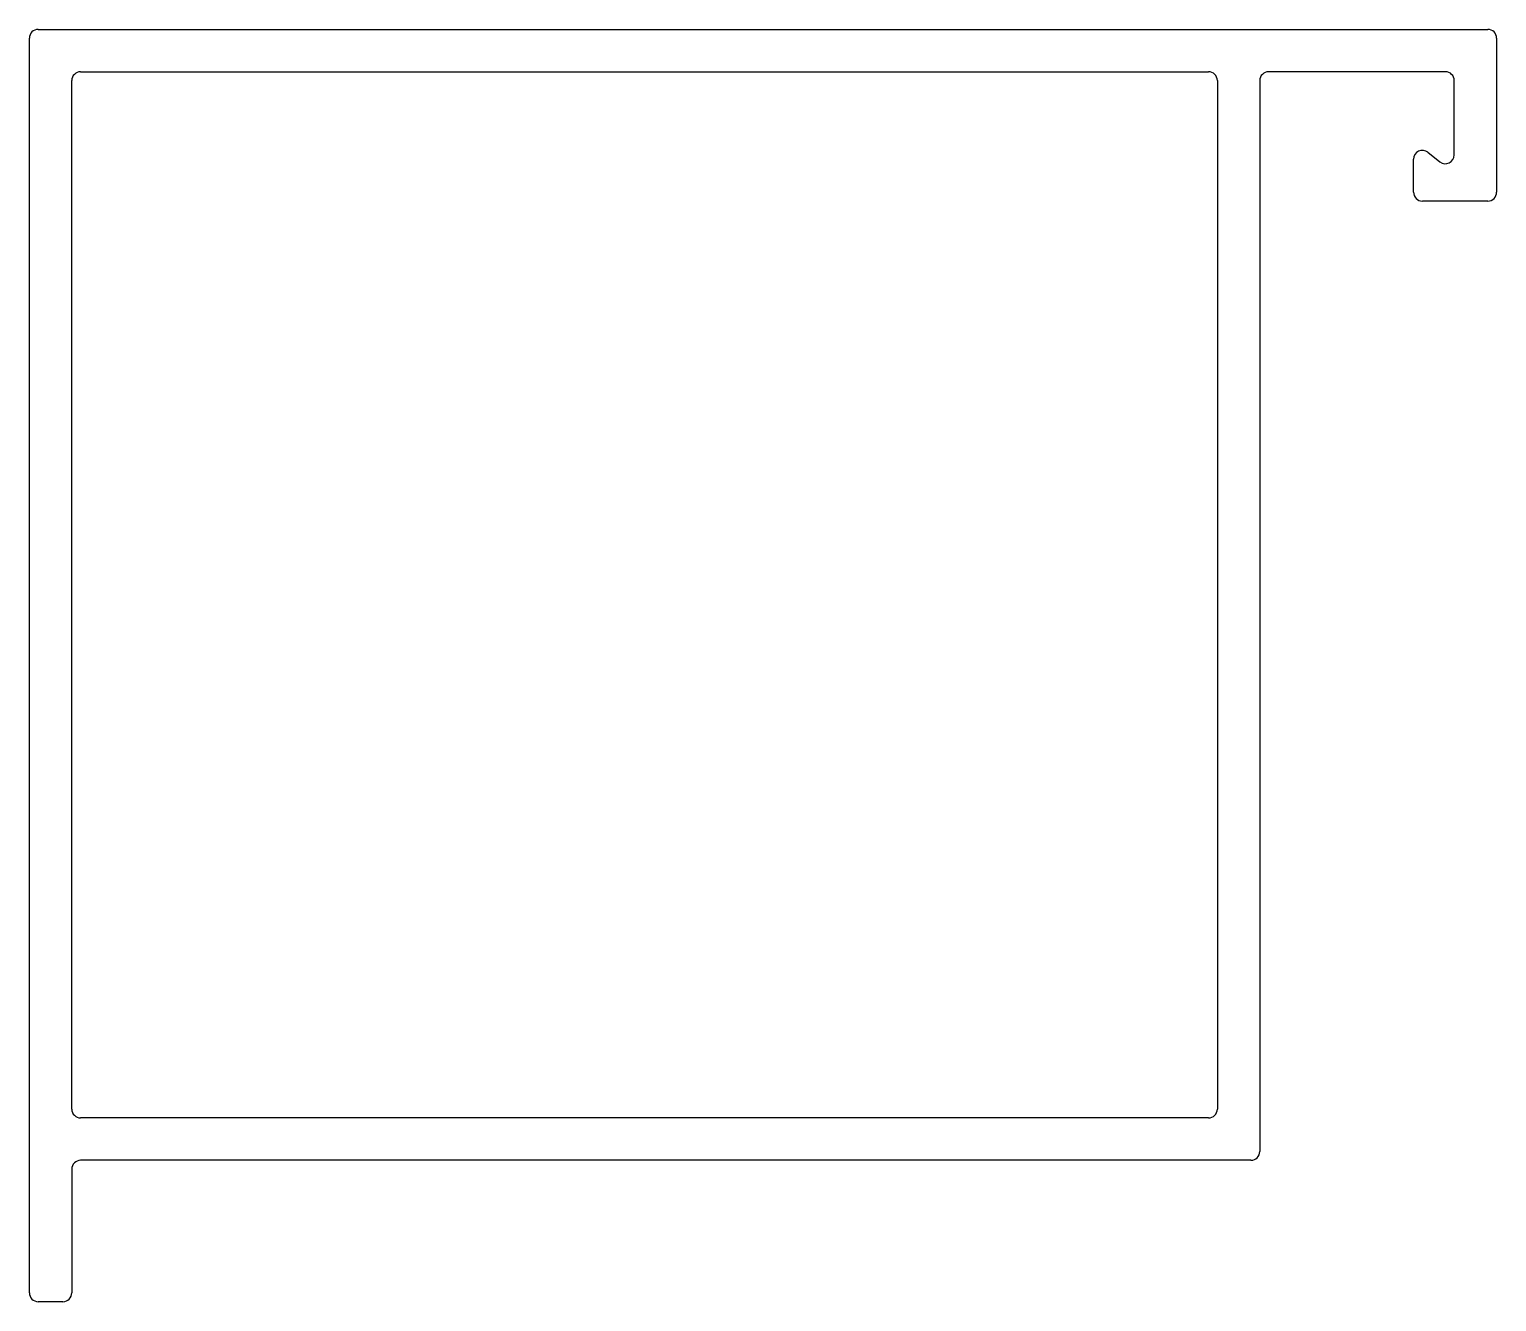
# Model space of a CAD drawing. Extents: x 2.6 to 44.1, y 1.8 to 37.8.
import ezdxf

# ---------------------------------------------------------------- set-up
doc = ezdxf.new("R2010")
doc.units = 0
doc.layers.get('0').update_dxf_attribs({"linetype": 'CONTINUOUS'})

msp = doc.modelspace()

# ---------------------------------------------------------------- linework, layer by layer
for p, q in [((2.61, 2.012), (2.61, 37.512)), ((2.86, 37.762), (43.86, 37.762)), ((44.11, 37.512), (44.11, 33.154)), ((4.06, 36.562), (35.96, 36.562)), ((42.66, 36.562), (37.66, 36.562)), ((3.81, 7.212), (3.81, 36.312)), ((36.21, 36.312), (36.21, 7.212)), ((37.41, 36.312), (37.41, 6.012)), ((42.91, 34.21), (42.91, 36.312)), ((41.76, 33.154), (41.76, 34.088)), ((42.165, 34.283), (42.504, 34.014)), ((43.86, 32.904), (42.01, 32.904)), ((35.96, 6.962), (4.06, 6.962)), ((3.81, 5.512), (3.81, 2.012)), ((37.16, 5.762), (4.06, 5.762)), ((3.56, 1.762), (2.86, 1.762))]:
    msp.add_line(p, q)
for centre, start, end in [((2.86, 37.512), 90, 180), ((43.86, 37.512), 0, 90), ((4.06, 36.312), 90, 180), ((35.96, 36.312), 0, 90), ((37.66, 36.312), 90, 180), ((42.66, 36.312), 0, 90), ((42.01, 34.088), 51.5207, 180), ((42.66, 34.21), 231.5207, 0), ((42.01, 33.154), 180, 270), ((43.86, 33.154), 270, 0), ((4.06, 7.212), 180, 270), ((35.96, 7.212), 270, 360), ((37.16, 6.012), 270, 0), ((4.06, 5.512), 90, 180), ((2.86, 2.012), 180, 270), ((3.56, 2.012), 270, 0)]:
    msp.add_arc(centre, 0.25, start, end)

doc.saveas('drawing.dxf')
